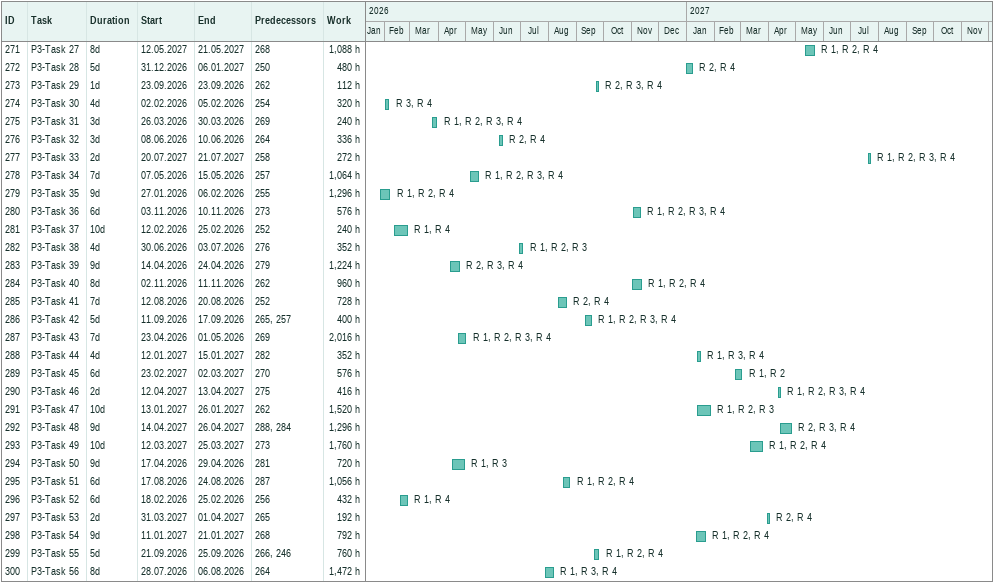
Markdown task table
| ID | Task | Duration | Start | Finish | Predecessors | Resources | Work (h) |
|---|---|---|---|---|---|---|---|
| 271 | P3-Task 27 | 8d | 2027-05-12 | 2027-05-21 | 268 | R 1, R 2, R 4 | 1088 |
| 272 | P3-Task 28 | 5d | 2026-12-31 | 2027-01-06 | 250 | R 2, R 4 | 480 |
| 273 | P3-Task 29 | 1d | 2026-09-23 | 2026-09-23 | 262 | R 2, R 3, R 4 | 112 |
| 274 | P3-Task 30 | 4d | 2026-02-02 | 2026-02-05 | 254 | R 3, R 4 | 320 |
| 275 | P3-Task 31 | 3d | 2026-03-26 | 2026-03-30 | 269 | R 1, R 2, R 3, R 4 | 240 |
| 276 | P3-Task 32 | 3d | 2026-06-08 | 2026-06-10 | 264 | R 2, R 4 | 336 |
| 277 | P3-Task 33 | 2d | 2027-07-20 | 2027-07-21 | 258 | R 1, R 2, R 3, R 4 | 272 |
| 278 | P3-Task 34 | 7d | 2026-05-07 | 2026-05-15 | 257 | R 1, R 2, R 3, R 4 | 1064 |
| 279 | P3-Task 35 | 9d | 2026-01-27 | 2026-02-06 | 255 | R 1, R 2, R 4 | 1296 |
| 280 | P3-Task 36 | 6d | 2026-11-03 | 2026-11-10 | 273 | R 1, R 2, R 3, R 4 | 576 |
| 281 | P3-Task 37 | 10d | 2026-02-12 | 2026-02-25 | 252 | R 1, R 4 | 240 |
| 282 | P3-Task 38 | 4d | 2026-06-30 | 2026-07-03 | 276 | R 1, R 2, R 3 | 352 |
| 283 | P3-Task 39 | 9d | 2026-04-14 | 2026-04-24 | 279 | R 2, R 3, R 4 | 1224 |
| 284 | P3-Task 40 | 8d | 2026-11-02 | 2026-11-11 | 262 | R 1, R 2, R 4 | 960 |
| 285 | P3-Task 41 | 7d | 2026-08-12 | 2026-08-20 | 252 | R 2, R 4 | 728 |
| 286 | P3-Task 42 | 5d | 2026-09-11 | 2026-09-17 | 265, 257 | R 1, R 2, R 3, R 4 | 400 |
| 287 | P3-Task 43 | 7d | 2026-04-23 | 2026-05-01 | 269 | R 1, R 2, R 3, R 4 | 2016 |
| 288 | P3-Task 44 | 4d | 2027-01-12 | 2027-01-15 | 282 | R 1, R 3, R 4 | 352 |
| 289 | P3-Task 45 | 6d | 2027-02-23 | 2027-03-02 | 270 | R 1, R 2 | 576 |
| 290 | P3-Task 46 | 2d | 2027-04-12 | 2027-04-13 | 275 | R 1, R 2, R 3, R 4 | 416 |
| 291 | P3-Task 47 | 10d | 2027-01-13 | 2027-01-26 | 262 | R 1, R 2, R 3 | 1520 |
| 292 | P3-Task 48 | 9d | 2027-04-14 | 2027-04-26 | 288, 284 | R 2, R 3, R 4 | 1296 |
| 293 | P3-Task 49 | 10d | 2027-03-12 | 2027-03-25 | 273 | R 1, R 2, R 4 | 1760 |
| 294 | P3-Task 50 | 9d | 2026-04-17 | 2026-04-29 | 281 | R 1, R 3 | 720 |
| 295 | P3-Task 51 | 6d | 2026-08-17 | 2026-08-24 | 287 | R 1, R 2, R 4 | 1056 |
| 296 | P3-Task 52 | 6d | 2026-02-18 | 2026-02-25 | 256 | R 1, R 4 | 432 |
| 297 | P3-Task 53 | 2d | 2027-03-31 | 2027-04-01 | 265 | R 2, R 4 | 192 |
| 298 | P3-Task 54 | 9d | 2027-01-11 | 2027-01-21 | 268 | R 1, R 2, R 4 | 792 |
| 299 | P3-Task 55 | 5d | 2026-09-21 | 2026-09-25 | 266, 246 | R 1, R 2, R 4 | 760 |
| 300 | P3-Task 56 | 8d | 2026-07-28 | 2026-08-06 | 264 | R 1, R 3, R 4 | 1472 |
